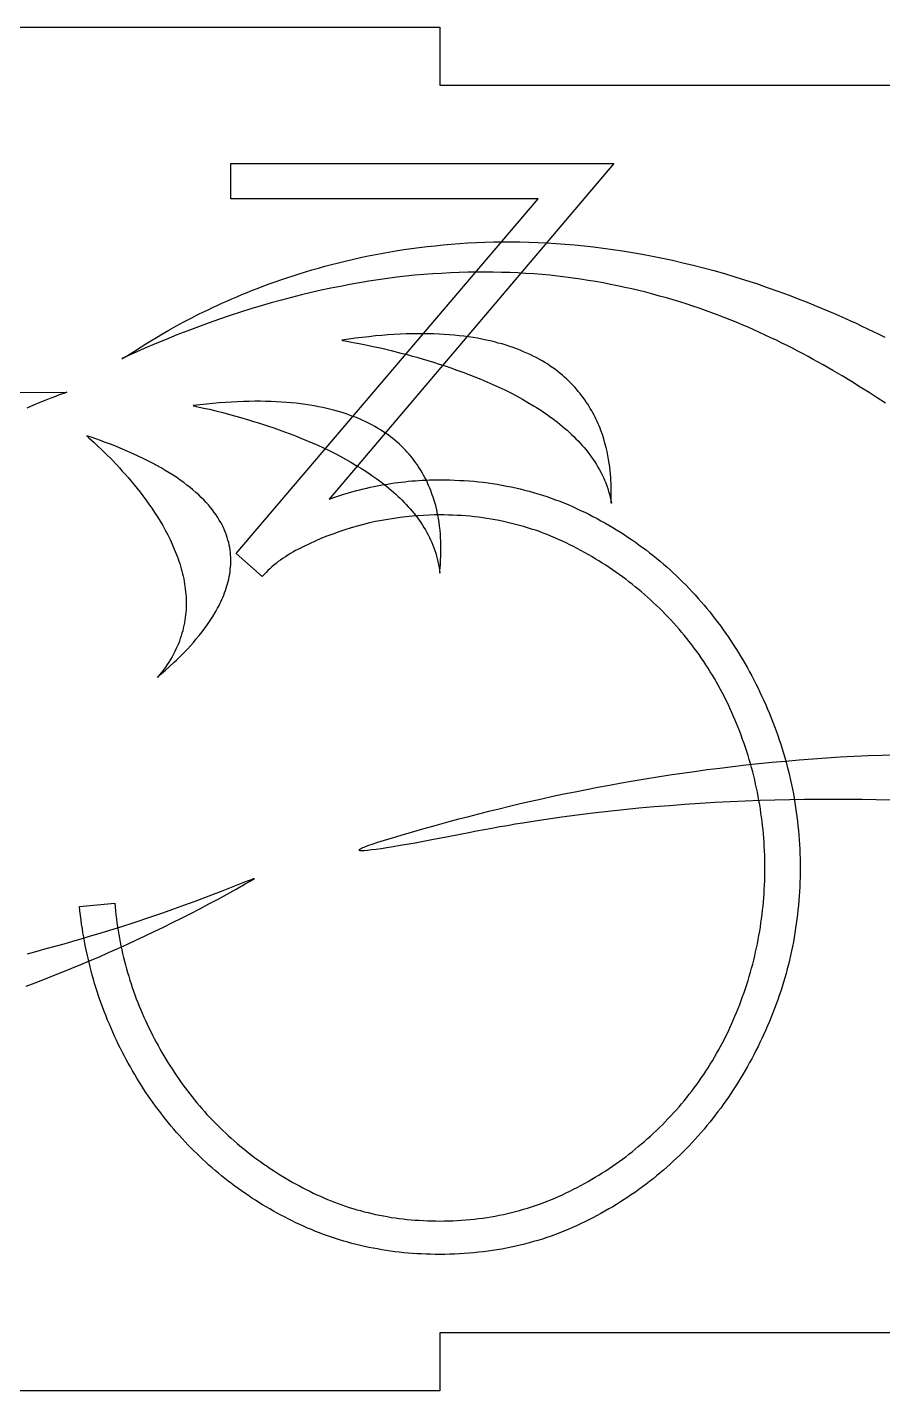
# Model space of a CAD drawing. Extents: x 3.2 to 84.5, y 37.4 to 61.3.
# Drawn here: x 40.37 to 47.26, y 50.27 to 61.27 of the extents above; entities that cross this region are included whole.
import ezdxf

# ---------------------------------------------------------------- set-up
doc = ezdxf.new("R2010")
doc.units = 0
doc.layers.add('IMPORT_-_LAMP', color=18, linetype='CONTINUOUS')

msp = doc.modelspace()

# ---------------------------------------------------------------- linework, layer by layer
at = {"layer": 'IMPORT_-_LAMP'}
for points in [[(23.443, 50.267), (23.443, 50.735), (3.192, 50.735), (3.193, 53.567), (3.193, 57.967), (3.193, 60.799), (23.443, 60.799), (23.442, 61.267), (43.692, 61.267), (43.692, 60.799), (63.942, 60.799), (63.942, 61.267), (84.192, 61.267), (84.192, 50.267), (63.942, 50.267), (63.942, 50.735), (43.692, 50.735), (43.692, 50.267)], [(45.095, 60.167), (42.8, 57.461), (42.855, 57.48), (42.91, 57.497), (42.965, 57.514), (42.993, 57.521), (43.02, 57.529), (43.048, 57.536), (43.076, 57.543), (43.103, 57.549), (43.131, 57.556), (43.159, 57.562), (43.187, 57.567), (43.215, 57.573), (43.243, 57.578), (43.27, 57.582), (43.298, 57.587), (43.326, 57.591), (43.354, 57.595), (43.382, 57.598), (43.41, 57.601), (43.438, 57.604), (43.467, 57.607), (43.495, 57.609), (43.523, 57.611), (43.551, 57.613), (43.579, 57.614), (43.608, 57.615), (43.636, 57.616), (43.664, 57.616), (43.692, 57.617), (43.732, 57.616), (43.772, 57.615), (43.811, 57.614), (43.85, 57.612), (43.889, 57.61), (43.928, 57.607), (43.966, 57.604), (44.005, 57.6), (44.043, 57.596), (44.081, 57.591), (44.118, 57.586), (44.156, 57.58), (44.193, 57.573), (44.23, 57.566), (44.267, 57.559), (44.304, 57.551), (44.34, 57.543), (44.376, 57.534), (44.412, 57.524), (44.448, 57.514), (44.484, 57.504), (44.519, 57.493), (44.554, 57.481), (44.589, 57.469), (44.624, 57.456), (44.659, 57.443), (44.693, 57.43), (44.727, 57.416), (44.761, 57.401), (44.795, 57.386), (44.828, 57.37), (44.862, 57.354), (44.895, 57.338), (44.927, 57.321), (44.96, 57.304), (44.992, 57.286), (45.024, 57.268), (45.056, 57.25), (45.087, 57.232), (45.118, 57.213), (45.149, 57.193), (45.179, 57.174), (45.209, 57.154), (45.239, 57.134), (45.269, 57.113), (45.298, 57.092), (45.327, 57.071), (45.356, 57.05), (45.384, 57.028), (45.412, 57.006), (45.44, 56.983), (45.468, 56.96), (45.495, 56.937), (45.522, 56.914), (45.549, 56.89), (45.575, 56.865), (45.601, 56.841), (45.627, 56.816), (45.652, 56.791), (45.678, 56.765), (45.702, 56.74), (45.727, 56.713), (45.751, 56.687), (45.776, 56.66), (45.799, 56.633), (45.823, 56.605), (45.846, 56.578), (45.869, 56.55), (45.891, 56.522), (45.913, 56.493), (45.935, 56.464), (45.957, 56.435), (45.978, 56.406), (45.999, 56.377), (46.019, 56.347), (46.04, 56.317), (46.059, 56.287), (46.079, 56.256), (46.098, 56.225), (46.117, 56.194), (46.136, 56.163), (46.154, 56.131), (46.172, 56.099), (46.19, 56.067), (46.208, 56.035), (46.225, 56.002), (46.241, 55.969), (46.258, 55.936), (46.274, 55.902), (46.29, 55.869), (46.305, 55.835), (46.32, 55.801), (46.335, 55.766), (46.35, 55.731), (46.364, 55.696), (46.378, 55.661), (46.391, 55.625), (46.404, 55.59), (46.417, 55.554), (46.429, 55.519), (46.441, 55.483), (46.452, 55.447), (46.463, 55.411), (46.474, 55.375), (46.484, 55.339), (46.494, 55.303), (46.503, 55.266), (46.512, 55.23), (46.52, 55.193), (46.528, 55.157), (46.535, 55.12), (46.543, 55.083), (46.549, 55.047), (46.555, 55.01), (46.561, 54.973), (46.567, 54.936), (46.571, 54.899), (46.576, 54.861), (46.58, 54.824), (46.584, 54.787), (46.587, 54.749), (46.59, 54.712), (46.592, 54.674), (46.594, 54.636), (46.595, 54.599), (46.597, 54.561), (46.597, 54.523), (46.597, 54.485), (46.597, 54.447), (46.597, 54.409), (46.595, 54.371), (46.594, 54.333), (46.592, 54.296), (46.59, 54.258), (46.587, 54.221), (46.584, 54.183), (46.58, 54.146), (46.576, 54.109), (46.571, 54.072), (46.567, 54.035), (46.561, 53.998), (46.555, 53.961), (46.549, 53.924), (46.543, 53.888), (46.535, 53.851), (46.528, 53.815), (46.52, 53.779), (46.512, 53.742), (46.503, 53.706), (46.494, 53.67), (46.484, 53.634), (46.474, 53.599), (46.463, 53.563), (46.452, 53.527), (46.441, 53.492), (46.429, 53.456), (46.417, 53.421), (46.404, 53.386), (46.391, 53.351), (46.378, 53.316), (46.364, 53.281), (46.35, 53.246), (46.335, 53.212), (46.32, 53.178), (46.305, 53.144), (46.29, 53.11), (46.274, 53.077), (46.258, 53.044), (46.241, 53.011), (46.225, 52.978), (46.208, 52.946), (46.19, 52.914), (46.172, 52.882), (46.154, 52.85), (46.136, 52.819), (46.117, 52.788), (46.098, 52.757), (46.079, 52.726), (46.059, 52.696), (46.04, 52.666), (46.019, 52.636), (45.999, 52.606), (45.978, 52.577), (45.957, 52.548), (45.935, 52.519), (45.913, 52.49), (45.891, 52.462), (45.869, 52.434), (45.846, 52.406), (45.823, 52.378), (45.799, 52.351), (45.776, 52.324), (45.751, 52.297), (45.727, 52.27), (45.702, 52.244), (45.678, 52.218), (45.652, 52.193), (45.627, 52.168), (45.601, 52.143), (45.575, 52.118), (45.549, 52.094), (45.522, 52.07), (45.495, 52.047), (45.468, 52.024), (45.44, 52.001), (45.412, 51.978), (45.384, 51.956), (45.356, 51.934), (45.327, 51.913), (45.298, 51.891), (45.269, 51.87), (45.239, 51.85), (45.209, 51.83), (45.179, 51.81), (45.149, 51.79), (45.118, 51.771), (45.087, 51.752), (45.056, 51.734), (45.024, 51.715), (44.992, 51.698), (44.96, 51.68), (44.927, 51.663), (44.895, 51.646), (44.862, 51.629), (44.828, 51.613), (44.795, 51.598), (44.761, 51.583), (44.727, 51.568), (44.693, 51.554), (44.659, 51.54), (44.624, 51.527), (44.589, 51.515), (44.554, 51.503), (44.519, 51.491), (44.484, 51.48), (44.448, 51.47), (44.412, 51.46), (44.376, 51.45), (44.34, 51.441), (44.304, 51.433), (44.267, 51.425), (44.23, 51.417), (44.193, 51.41), (44.156, 51.404), (44.118, 51.398), (44.081, 51.393), (44.043, 51.388), (44.005, 51.384), (43.966, 51.38), (43.928, 51.376), (43.889, 51.374), (43.85, 51.371), (43.811, 51.37), (43.772, 51.368), (43.732, 51.367), (43.692, 51.367), (43.655, 51.367), (43.618, 51.368), (43.582, 51.369), (43.545, 51.371), (43.509, 51.373), (43.472, 51.375), (43.436, 51.378), (43.401, 51.381), (43.365, 51.385), (43.329, 51.389), (43.294, 51.394), (43.259, 51.399), (43.224, 51.405), (43.189, 51.411), (43.155, 51.417), (43.12, 51.424), (43.086, 51.431), (43.052, 51.439), (43.018, 51.447), (42.984, 51.456), (42.951, 51.465), (42.918, 51.474), (42.884, 51.484), (42.851, 51.495), (42.819, 51.506), (42.786, 51.517), (42.754, 51.529), (42.721, 51.541), (42.689, 51.553), (42.657, 51.567), (42.626, 51.58), (42.594, 51.594), (42.563, 51.608), (42.532, 51.623), (42.501, 51.638), (42.47, 51.653), (42.44, 51.669), (42.41, 51.684), (42.38, 51.701), (42.35, 51.717), (42.321, 51.734), (42.292, 51.751), (42.263, 51.768), (42.234, 51.786), (42.205, 51.804), (42.177, 51.822), (42.149, 51.841), (42.121, 51.86), (42.094, 51.879), (42.066, 51.898), (42.039, 51.918), (42.012, 51.938), (41.986, 51.959), (41.959, 51.979), (41.933, 52), (41.907, 52.022), (41.882, 52.043), (41.856, 52.065), (41.831, 52.088), (41.806, 52.11), (41.781, 52.133), (41.757, 52.156), (41.733, 52.18), (41.709, 52.203), (41.685, 52.227), (41.661, 52.252), (41.638, 52.276), (41.615, 52.301), (41.592, 52.326), (41.57, 52.351), (41.548, 52.377), (41.526, 52.403), (41.505, 52.429), (41.483, 52.455), (41.462, 52.481), (41.442, 52.508), (41.421, 52.535), (41.401, 52.562), (41.381, 52.59), (41.361, 52.618), (41.342, 52.646), (41.323, 52.674), (41.304, 52.703), (41.286, 52.731), (41.267, 52.76), (41.249, 52.79), (41.232, 52.819), (41.214, 52.849), (41.197, 52.879), (41.18, 52.909), (41.164, 52.94), (41.147, 52.971), (41.131, 53.002), (41.116, 53.033), (41.1, 53.064), (41.085, 53.096), (41.07, 53.128), (41.056, 53.16), (41.041, 53.192), (41.028, 53.224), (41.014, 53.257), (41.001, 53.289), (40.988, 53.322), (40.976, 53.355), (40.964, 53.387), (40.952, 53.42), (40.941, 53.453), (40.93, 53.487), (40.92, 53.52), (40.909, 53.553), (40.9, 53.587), (40.89, 53.62), (40.881, 53.654), (40.872, 53.688), (40.864, 53.722), (40.856, 53.756), (40.848, 53.79), (40.841, 53.824), (40.834, 53.859), (40.827, 53.893), (40.821, 53.928), (40.815, 53.962), (40.81, 53.997), (40.804, 54.032), (40.8, 54.067), (40.795, 54.102), (40.791, 54.138), (40.787, 54.173), (41.071, 54.201), (41.074, 54.17), (41.077, 54.138), (41.08, 54.106), (41.084, 54.074), (41.088, 54.043), (41.093, 54.012), (41.098, 53.98), (41.103, 53.949), (41.109, 53.918), (41.115, 53.887), (41.121, 53.856), (41.128, 53.825), (41.135, 53.794), (41.142, 53.763), (41.15, 53.732), (41.158, 53.702), (41.166, 53.671), (41.175, 53.641), (41.184, 53.611), (41.193, 53.58), (41.203, 53.55), (41.213, 53.52), (41.223, 53.49), (41.234, 53.46), (41.245, 53.43), (41.257, 53.4), (41.269, 53.371), (41.281, 53.341), (41.293, 53.312), (41.306, 53.282), (41.319, 53.253), (41.333, 53.224), (41.347, 53.194), (41.361, 53.166), (41.375, 53.137), (41.39, 53.109), (41.405, 53.08), (41.42, 53.052), (41.435, 53.025), (41.451, 52.997), (41.467, 52.97), (41.483, 52.943), (41.499, 52.916), (41.516, 52.89), (41.533, 52.864), (41.55, 52.837), (41.567, 52.812), (41.585, 52.786), (41.602, 52.761), (41.62, 52.736), (41.639, 52.711), (41.657, 52.686), (41.676, 52.662), (41.695, 52.638), (41.715, 52.614), (41.734, 52.59), (41.754, 52.566), (41.774, 52.543), (41.794, 52.52), (41.815, 52.497), (41.836, 52.475), (41.857, 52.453), (41.878, 52.431), (41.9, 52.409), (41.922, 52.387), (41.944, 52.366), (41.966, 52.345), (41.988, 52.324), (42.011, 52.304), (42.034, 52.283), (42.057, 52.263), (42.08, 52.244), (42.104, 52.224), (42.127, 52.205), (42.151, 52.186), (42.175, 52.167), (42.199, 52.149), (42.224, 52.131), (42.249, 52.113), (42.274, 52.095), (42.299, 52.078), (42.324, 52.061), (42.35, 52.044), (42.375, 52.027), (42.401, 52.011), (42.427, 51.995), (42.454, 51.979), (42.48, 51.964), (42.507, 51.948), (42.534, 51.933), (42.561, 51.919), (42.589, 51.904), (42.616, 51.89), (42.644, 51.876), (42.672, 51.862), (42.7, 51.849), (42.729, 51.836), (42.757, 51.823), (42.786, 51.811), (42.815, 51.799), (42.844, 51.788), (42.874, 51.777), (42.903, 51.766), (42.933, 51.756), (42.962, 51.746), (42.992, 51.737), (43.022, 51.728), (43.053, 51.72), (43.083, 51.711), (43.114, 51.704), (43.144, 51.696), (43.175, 51.69), (43.206, 51.683), (43.238, 51.677), (43.269, 51.672), (43.301, 51.666), (43.332, 51.662), (43.364, 51.657), (43.396, 51.653), (43.429, 51.65), (43.461, 51.647), (43.493, 51.644), (43.526, 51.642), (43.559, 51.64), (43.592, 51.638), (43.625, 51.637), (43.659, 51.637), (43.692, 51.636), (43.728, 51.637), (43.763, 51.637), (43.798, 51.639), (43.833, 51.64), (43.867, 51.642), (43.902, 51.645), (43.936, 51.648), (43.971, 51.652), (44.005, 51.656), (44.038, 51.66), (44.072, 51.665), (44.106, 51.67), (44.139, 51.676), (44.172, 51.683), (44.205, 51.689), (44.238, 51.697), (44.271, 51.704), (44.303, 51.713), (44.336, 51.721), (44.368, 51.731), (44.4, 51.74), (44.432, 51.75), (44.463, 51.761), (44.495, 51.772), (44.526, 51.784), (44.557, 51.796), (44.588, 51.808), (44.619, 51.821), (44.65, 51.834), (44.681, 51.848), (44.711, 51.863), (44.741, 51.877), (44.771, 51.893), (44.801, 51.908), (44.83, 51.924), (44.86, 51.94), (44.889, 51.956), (44.917, 51.973), (44.946, 51.99), (44.974, 52.007), (45.002, 52.025), (45.03, 52.042), (45.057, 52.061), (45.084, 52.079), (45.111, 52.098), (45.138, 52.117), (45.165, 52.136), (45.191, 52.155), (45.217, 52.175), (45.243, 52.195), (45.268, 52.216), (45.293, 52.237), (45.319, 52.258), (45.343, 52.279), (45.368, 52.301), (45.392, 52.322), (45.416, 52.345), (45.44, 52.367), (45.463, 52.39), (45.487, 52.413), (45.51, 52.436), (45.532, 52.46), (45.555, 52.484), (45.577, 52.508), (45.599, 52.532), (45.621, 52.557), (45.642, 52.582), (45.663, 52.607), (45.684, 52.633), (45.704, 52.659), (45.724, 52.685), (45.744, 52.711), (45.764, 52.737), (45.783, 52.764), (45.801, 52.791), (45.82, 52.818), (45.838, 52.846), (45.856, 52.873), (45.873, 52.901), (45.891, 52.93), (45.908, 52.958), (45.924, 52.987), (45.94, 53.016), (45.956, 53.045), (45.972, 53.074), (45.987, 53.104), (46.002, 53.134), (46.017, 53.164), (46.031, 53.195), (46.045, 53.225), (46.059, 53.256), (46.072, 53.288), (46.085, 53.319), (46.098, 53.351), (46.111, 53.383), (46.123, 53.415), (46.134, 53.447), (46.146, 53.48), (46.157, 53.512), (46.168, 53.545), (46.178, 53.577), (46.188, 53.61), (46.197, 53.643), (46.206, 53.676), (46.215, 53.709), (46.224, 53.742), (46.232, 53.775), (46.239, 53.808), (46.247, 53.841), (46.253, 53.874), (46.26, 53.908), (46.266, 53.941), (46.272, 53.974), (46.277, 54.008), (46.282, 54.042), (46.287, 54.075), (46.291, 54.109), (46.295, 54.143), (46.299, 54.177), (46.302, 54.211), (46.305, 54.245), (46.307, 54.279), (46.309, 54.313), (46.311, 54.347), (46.312, 54.381), (46.313, 54.416), (46.314, 54.45), (46.314, 54.485), (46.314, 54.519), (46.313, 54.554), (46.312, 54.588), (46.311, 54.622), (46.309, 54.657), (46.307, 54.691), (46.305, 54.725), (46.302, 54.759), (46.299, 54.793), (46.295, 54.827), (46.291, 54.861), (46.287, 54.894), (46.282, 54.928), (46.277, 54.962), (46.272, 54.995), (46.266, 55.029), (46.26, 55.062), (46.253, 55.095), (46.247, 55.129), (46.239, 55.162), (46.232, 55.195), (46.224, 55.228), (46.215, 55.261), (46.206, 55.294), (46.197, 55.327), (46.188, 55.359), (46.178, 55.392), (46.168, 55.425), (46.157, 55.457), (46.146, 55.49), (46.134, 55.522), (46.123, 55.555), (46.111, 55.587), (46.098, 55.619), (46.085, 55.651), (46.072, 55.682), (46.059, 55.713), (46.045, 55.744), (46.031, 55.775), (46.017, 55.805), (46.002, 55.836), (45.987, 55.865), (45.972, 55.895), (45.956, 55.925), (45.94, 55.954), (45.924, 55.983), (45.908, 56.012), (45.891, 56.04), (45.873, 56.068), (45.856, 56.096), (45.838, 56.124), (45.82, 56.151), (45.801, 56.179), (45.783, 56.206), (45.764, 56.232), (45.744, 56.259), (45.724, 56.285), (45.704, 56.311), (45.684, 56.337), (45.663, 56.362), (45.642, 56.387), (45.621, 56.412), (45.599, 56.437), (45.577, 56.462), (45.555, 56.486), (45.532, 56.51), (45.51, 56.533), (45.487, 56.557), (45.463, 56.58), (45.44, 56.603), (45.416, 56.625), (45.392, 56.647), (45.368, 56.669), (45.343, 56.691), (45.319, 56.712), (45.293, 56.733), (45.268, 56.754), (45.243, 56.774), (45.217, 56.794), (45.191, 56.814), (45.165, 56.834), (45.138, 56.853), (45.111, 56.872), (45.084, 56.891), (45.057, 56.909), (45.03, 56.927), (45.002, 56.945), (44.974, 56.962), (44.946, 56.98), (44.917, 56.997), (44.889, 57.013), (44.86, 57.03), (44.83, 57.046), (44.801, 57.061), (44.771, 57.077), (44.741, 57.092), (44.711, 57.107), (44.681, 57.121), (44.65, 57.135), (44.619, 57.149), (44.588, 57.162), (44.557, 57.174), (44.526, 57.186), (44.495, 57.198), (44.463, 57.209), (44.432, 57.219), (44.4, 57.229), (44.368, 57.239), (44.336, 57.248), (44.303, 57.257), (44.271, 57.265), (44.238, 57.273), (44.205, 57.28), (44.172, 57.287), (44.139, 57.293), (44.106, 57.299), (44.072, 57.305), (44.038, 57.31), (44.005, 57.314), (43.971, 57.318), (43.936, 57.322), (43.902, 57.325), (43.867, 57.327), (43.833, 57.329), (43.798, 57.331), (43.763, 57.332), (43.728, 57.333), (43.692, 57.333), (43.649, 57.333), (43.606, 57.331), (43.561, 57.329), (43.515, 57.326), (43.469, 57.322), (43.421, 57.317), (43.373, 57.311), (43.324, 57.305), (43.274, 57.297), (43.225, 57.288), (43.175, 57.279), (43.126, 57.268), (43.076, 57.255), (43.026, 57.242), (42.977, 57.228), (42.927, 57.213), (42.878, 57.196), (42.829, 57.179), (42.781, 57.161), (42.734, 57.142), (42.688, 57.122), (42.642, 57.101), (42.596, 57.079), (42.552, 57.057), (42.53, 57.045), (42.508, 57.033), (42.488, 57.021), (42.467, 57.008), (42.447, 56.996), (42.428, 56.983), (42.409, 56.969), (42.39, 56.956), (42.373, 56.942), (42.355, 56.928), (42.338, 56.913), (42.322, 56.899), (42.306, 56.884), (42.291, 56.868), (42.276, 56.853), (42.261, 56.837), (42.049, 57.021), (44.486, 59.884), (42.006, 59.884), (42.006, 60.167)], [(42.902, 58.743), (42.905, 58.742), (42.91, 58.741), (42.928, 58.738), (42.994, 58.725), (43.041, 58.716), (43.095, 58.705), (43.156, 58.692), (43.225, 58.677), (43.299, 58.659), (43.378, 58.639), (43.42, 58.629), (43.462, 58.617), (43.506, 58.605), (43.55, 58.592), (43.595, 58.579), (43.641, 58.565), (43.688, 58.55), (43.735, 58.535), (43.782, 58.519), (43.83, 58.502), (43.878, 58.485), (43.927, 58.466), (43.975, 58.447), (44.024, 58.428), (44.072, 58.407), (44.121, 58.386), (44.169, 58.364), (44.217, 58.341), (44.264, 58.317), (44.311, 58.293), (44.358, 58.267), (44.403, 58.241), (44.448, 58.214), (44.471, 58.2), (44.493, 58.186), (44.514, 58.172), (44.536, 58.157), (44.557, 58.143), (44.578, 58.128), (44.599, 58.113), (44.62, 58.097), (44.64, 58.081), (44.66, 58.066), (44.679, 58.05), (44.699, 58.033), (44.718, 58.017), (44.736, 58), (44.755, 57.983), (44.773, 57.966), (44.79, 57.948), (44.807, 57.93), (44.824, 57.912), (44.84, 57.894), (44.856, 57.876), (44.872, 57.857), (44.887, 57.838), (44.901, 57.819), (44.916, 57.799), (44.929, 57.78), (44.942, 57.76), (44.955, 57.739), (44.967, 57.719), (44.979, 57.698), (44.99, 57.677), (45.001, 57.656), (45.011, 57.634), (45.021, 57.613), (45.03, 57.591), (45.038, 57.568), (45.046, 57.546), (45.053, 57.523), (45.06, 57.5), (45.066, 57.476), (45.071, 57.453), (45.076, 57.429), (45.075, 57.429), (45.075, 57.431), (45.074, 57.435), (45.074, 57.45), (45.075, 57.473), (45.075, 57.504), (45.075, 57.542), (45.074, 57.563), (45.074, 57.586), (45.072, 57.61), (45.071, 57.636), (45.069, 57.663), (45.066, 57.691), (45.063, 57.72), (45.058, 57.75), (45.053, 57.781), (45.048, 57.812), (45.041, 57.845), (45.033, 57.878), (45.024, 57.912), (45.014, 57.946), (45.003, 57.981), (44.99, 58.015), (44.984, 58.033), (44.977, 58.051), (44.969, 58.068), (44.961, 58.086), (44.953, 58.104), (44.945, 58.121), (44.936, 58.139), (44.926, 58.157), (44.917, 58.174), (44.906, 58.192), (44.896, 58.209), (44.885, 58.227), (44.873, 58.244), (44.862, 58.262), (44.849, 58.279), (44.836, 58.296), (44.823, 58.313), (44.809, 58.33), (44.795, 58.347), (44.78, 58.363), (44.765, 58.38), (44.749, 58.396), (44.733, 58.412), (44.716, 58.428), (44.699, 58.444), (44.681, 58.46), (44.663, 58.475), (44.644, 58.49), (44.624, 58.505), (44.604, 58.52), (44.583, 58.534), (44.562, 58.548), (44.54, 58.562), (44.517, 58.575), (44.494, 58.589), (44.47, 58.602), (44.446, 58.614), (44.421, 58.627), (44.395, 58.638), (44.368, 58.65), (44.341, 58.661), (44.314, 58.672), (44.285, 58.683), (44.256, 58.693), (44.226, 58.702), (44.195, 58.712), (44.164, 58.72), (44.132, 58.729), (44.099, 58.737), (44.066, 58.744), (44.031, 58.751), (43.996, 58.758), (43.96, 58.764), (43.924, 58.769), (43.886, 58.774), (43.848, 58.779), (43.809, 58.783), (43.769, 58.786), (43.728, 58.789), (43.687, 58.791), (43.645, 58.793), (43.601, 58.794), (43.557, 58.795), (43.512, 58.795), (43.467, 58.794), (43.42, 58.793), (43.372, 58.791), (43.324, 58.788), (43.274, 58.785), (43.224, 58.781), (43.173, 58.777), (43.121, 58.771), (43.067, 58.765), (43.013, 58.759), (42.958, 58.751)], [(42.902, 58.743), (42.905, 58.742), (42.91, 58.741), (42.928, 58.738), (42.994, 58.725), (43.041, 58.716), (43.095, 58.705), (43.156, 58.692), (43.225, 58.677), (43.299, 58.659), (43.378, 58.639), (43.42, 58.629), (43.462, 58.617), (43.506, 58.605), (43.55, 58.592), (43.595, 58.579), (43.641, 58.565), (43.688, 58.55), (43.735, 58.535), (43.782, 58.519), (43.83, 58.502), (43.878, 58.485), (43.927, 58.466), (43.975, 58.447), (44.024, 58.428), (44.072, 58.407), (44.121, 58.386), (44.169, 58.364), (44.217, 58.341), (44.264, 58.317), (44.311, 58.293), (44.358, 58.267), (44.403, 58.241), (44.448, 58.214), (44.471, 58.2), (44.493, 58.186), (44.514, 58.172), (44.536, 58.157), (44.557, 58.143), (44.578, 58.128), (44.599, 58.113), (44.62, 58.097), (44.64, 58.081), (44.66, 58.066), (44.679, 58.05), (44.699, 58.033), (44.718, 58.017), (44.736, 58), (44.755, 57.983), (44.773, 57.966), (44.79, 57.948), (44.807, 57.93), (44.824, 57.912), (44.84, 57.894), (44.856, 57.876), (44.872, 57.857), (44.887, 57.838), (44.901, 57.819), (44.916, 57.799), (44.929, 57.78), (44.942, 57.76), (44.955, 57.739), (44.967, 57.719), (44.979, 57.698), (44.99, 57.677), (45.001, 57.656), (45.011, 57.634), (45.021, 57.613), (45.03, 57.591), (45.038, 57.568), (45.046, 57.546), (45.053, 57.523), (45.06, 57.5), (45.066, 57.476), (45.071, 57.453), (45.076, 57.429), (45.075, 57.429), (45.075, 57.431), (45.074, 57.435), (45.074, 57.45), (45.075, 57.473), (45.075, 57.504), (45.075, 57.542), (45.074, 57.563), (45.074, 57.586), (45.072, 57.61), (45.071, 57.636), (45.069, 57.663), (45.066, 57.691), (45.063, 57.72), (45.058, 57.75), (45.053, 57.781), (45.048, 57.812), (45.041, 57.845), (45.033, 57.878), (45.024, 57.912), (45.014, 57.946), (45.003, 57.981), (44.99, 58.015), (44.984, 58.033), (44.977, 58.051), (44.969, 58.068), (44.961, 58.086), (44.953, 58.104), (44.945, 58.121), (44.936, 58.139), (44.926, 58.157), (44.917, 58.174), (44.906, 58.192), (44.896, 58.209), (44.885, 58.227), (44.873, 58.244), (44.862, 58.262), (44.849, 58.279), (44.836, 58.296), (44.823, 58.313), (44.809, 58.33), (44.795, 58.347), (44.78, 58.363), (44.765, 58.38), (44.749, 58.396), (44.733, 58.412), (44.716, 58.428), (44.699, 58.444), (44.681, 58.46), (44.663, 58.475), (44.644, 58.49), (44.624, 58.505), (44.604, 58.52), (44.583, 58.534), (44.562, 58.548), (44.54, 58.562), (44.517, 58.575), (44.494, 58.589), (44.47, 58.602), (44.446, 58.614), (44.421, 58.627), (44.395, 58.638), (44.368, 58.65), (44.341, 58.661), (44.314, 58.672), (44.285, 58.683), (44.256, 58.693), (44.226, 58.702), (44.195, 58.712), (44.164, 58.72), (44.132, 58.729), (44.099, 58.737), (44.066, 58.744), (44.031, 58.751), (43.996, 58.758), (43.96, 58.764), (43.924, 58.769), (43.886, 58.774), (43.848, 58.779), (43.809, 58.783), (43.769, 58.786), (43.728, 58.789), (43.687, 58.791), (43.645, 58.793), (43.601, 58.794), (43.557, 58.795), (43.512, 58.795), (43.467, 58.794), (43.42, 58.793), (43.372, 58.791), (43.324, 58.788), (43.274, 58.785), (43.224, 58.781), (43.173, 58.777), (43.121, 58.771), (43.067, 58.765), (43.013, 58.759), (42.958, 58.751)], [(41.704, 58.215), (41.706, 58.214), (41.711, 58.213), (41.728, 58.209), (41.79, 58.195), (41.834, 58.185), (41.885, 58.172), (41.943, 58.158), (42.007, 58.141), (42.077, 58.122), (42.151, 58.1), (42.19, 58.088), (42.23, 58.076), (42.271, 58.063), (42.312, 58.049), (42.354, 58.035), (42.397, 58.02), (42.441, 58.004), (42.485, 57.988), (42.529, 57.97), (42.573, 57.953), (42.618, 57.934), (42.663, 57.915), (42.708, 57.895), (42.754, 57.874), (42.799, 57.853), (42.843, 57.83), (42.888, 57.807), (42.932, 57.783), (42.976, 57.759), (43.019, 57.733), (43.062, 57.707), (43.104, 57.68), (43.145, 57.652), (43.185, 57.624), (43.205, 57.609), (43.225, 57.594), (43.244, 57.579), (43.263, 57.564), (43.282, 57.549), (43.301, 57.533), (43.319, 57.517), (43.337, 57.501), (43.355, 57.484), (43.372, 57.468), (43.389, 57.451), (43.406, 57.434), (43.422, 57.417), (43.438, 57.399), (43.454, 57.382), (43.469, 57.364), (43.484, 57.346), (43.498, 57.327), (43.512, 57.309), (43.526, 57.29), (43.539, 57.271), (43.552, 57.251), (43.564, 57.232), (43.576, 57.212), (43.587, 57.192), (43.598, 57.172), (43.608, 57.151), (43.618, 57.131), (43.627, 57.11), (43.636, 57.089), (43.644, 57.067), (43.652, 57.045), (43.659, 57.024), (43.666, 57.001), (43.672, 56.979), (43.677, 56.956), (43.682, 56.933), (43.686, 56.91), (43.69, 56.887), (43.692, 56.863), (43.692, 56.864), (43.692, 56.865), (43.692, 56.869), (43.692, 56.884), (43.694, 56.907), (43.697, 56.937), (43.699, 56.974), (43.7, 56.995), (43.701, 57.018), (43.701, 57.042), (43.701, 57.067), (43.701, 57.093), (43.7, 57.121), (43.699, 57.15), (43.697, 57.179), (43.694, 57.21), (43.691, 57.241), (43.686, 57.273), (43.681, 57.306), (43.675, 57.34), (43.667, 57.373), (43.659, 57.408), (43.649, 57.442), (43.638, 57.477), (43.632, 57.495), (43.626, 57.512), (43.62, 57.53), (43.613, 57.548), (43.605, 57.565), (43.597, 57.583), (43.589, 57.601), (43.581, 57.618), (43.572, 57.636), (43.562, 57.653), (43.553, 57.671), (43.542, 57.688), (43.532, 57.705), (43.521, 57.722), (43.509, 57.74), (43.497, 57.757), (43.485, 57.773), (43.472, 57.79), (43.458, 57.807), (43.444, 57.823), (43.43, 57.84), (43.415, 57.856), (43.399, 57.872), (43.383, 57.888), (43.366, 57.903), (43.349, 57.919), (43.332, 57.934), (43.313, 57.949), (43.294, 57.963), (43.275, 57.978), (43.255, 57.992), (43.234, 58.006), (43.213, 58.02), (43.191, 58.033), (43.169, 58.046), (43.145, 58.059), (43.122, 58.071), (43.097, 58.083), (43.072, 58.095), (43.046, 58.107), (43.02, 58.118), (42.992, 58.128), (42.964, 58.139), (42.936, 58.149), (42.906, 58.158), (42.876, 58.167), (42.846, 58.176), (42.814, 58.184), (42.782, 58.192), (42.749, 58.199), (42.715, 58.206), (42.68, 58.213), (42.645, 58.219), (42.609, 58.224), (42.572, 58.229), (42.534, 58.234), (42.495, 58.238), (42.456, 58.241), (42.415, 58.244), (42.374, 58.246), (42.332, 58.248), (42.289, 58.249), (42.246, 58.25), (42.201, 58.25), (42.155, 58.249), (42.109, 58.248), (42.061, 58.246), (42.013, 58.244), (41.964, 58.241), (41.914, 58.237), (41.863, 58.232), (41.811, 58.227), (41.758, 58.222)], [(41.704, 58.215), (41.706, 58.214), (41.711, 58.213), (41.728, 58.209), (41.79, 58.195), (41.834, 58.185), (41.885, 58.172), (41.943, 58.158), (42.007, 58.141), (42.077, 58.122), (42.151, 58.1), (42.19, 58.088), (42.23, 58.076), (42.271, 58.063), (42.312, 58.049), (42.354, 58.035), (42.397, 58.02), (42.441, 58.004), (42.485, 57.988), (42.529, 57.97), (42.573, 57.953), (42.618, 57.934), (42.663, 57.915), (42.708, 57.895), (42.754, 57.874), (42.799, 57.853), (42.843, 57.83), (42.888, 57.807), (42.932, 57.783), (42.976, 57.759), (43.019, 57.733), (43.062, 57.707), (43.104, 57.68), (43.145, 57.652), (43.185, 57.624), (43.205, 57.609), (43.225, 57.594), (43.244, 57.579), (43.263, 57.564), (43.282, 57.549), (43.301, 57.533), (43.319, 57.517), (43.337, 57.501), (43.355, 57.484), (43.372, 57.468), (43.389, 57.451), (43.406, 57.434), (43.422, 57.417), (43.438, 57.399), (43.454, 57.382), (43.469, 57.364), (43.484, 57.346), (43.498, 57.327), (43.512, 57.309), (43.526, 57.29), (43.539, 57.271), (43.552, 57.251), (43.564, 57.232), (43.576, 57.212), (43.587, 57.192), (43.598, 57.172), (43.608, 57.151), (43.618, 57.131), (43.627, 57.11), (43.636, 57.089), (43.644, 57.067), (43.652, 57.045), (43.659, 57.024), (43.666, 57.001), (43.672, 56.979), (43.677, 56.956), (43.682, 56.933), (43.686, 56.91), (43.69, 56.887), (43.692, 56.863), (43.692, 56.864), (43.692, 56.865), (43.692, 56.869), (43.692, 56.884), (43.694, 56.907), (43.697, 56.937), (43.699, 56.974), (43.7, 56.995), (43.701, 57.018), (43.701, 57.042), (43.701, 57.067), (43.701, 57.093), (43.7, 57.121), (43.699, 57.15), (43.697, 57.179), (43.694, 57.21), (43.691, 57.241), (43.686, 57.273), (43.681, 57.306), (43.675, 57.34), (43.667, 57.373), (43.659, 57.408), (43.649, 57.442), (43.638, 57.477), (43.632, 57.495), (43.626, 57.512), (43.62, 57.53), (43.613, 57.548), (43.605, 57.565), (43.597, 57.583), (43.589, 57.601), (43.581, 57.618), (43.572, 57.636), (43.562, 57.653), (43.553, 57.671), (43.542, 57.688), (43.532, 57.705), (43.521, 57.722), (43.509, 57.74), (43.497, 57.757), (43.485, 57.773), (43.472, 57.79), (43.458, 57.807), (43.444, 57.823), (43.43, 57.84), (43.415, 57.856), (43.399, 57.872), (43.383, 57.888), (43.366, 57.903), (43.349, 57.919), (43.332, 57.934), (43.313, 57.949), (43.294, 57.963), (43.275, 57.978), (43.255, 57.992), (43.234, 58.006), (43.213, 58.02), (43.191, 58.033), (43.169, 58.046), (43.145, 58.059), (43.122, 58.071), (43.097, 58.083), (43.072, 58.095), (43.046, 58.107), (43.02, 58.118), (42.992, 58.128), (42.964, 58.139), (42.936, 58.149), (42.906, 58.158), (42.876, 58.167), (42.846, 58.176), (42.814, 58.184), (42.782, 58.192), (42.749, 58.199), (42.715, 58.206), (42.68, 58.213), (42.645, 58.219), (42.609, 58.224), (42.572, 58.229), (42.534, 58.234), (42.495, 58.238), (42.456, 58.241), (42.415, 58.244), (42.374, 58.246), (42.332, 58.248), (42.289, 58.249), (42.246, 58.25), (42.201, 58.25), (42.155, 58.249), (42.109, 58.248), (42.061, 58.246), (42.013, 58.244), (41.964, 58.241), (41.914, 58.237), (41.863, 58.232), (41.811, 58.227), (41.758, 58.222)], [(40.847, 57.971), (40.848, 57.97), (40.851, 57.966), (40.862, 57.956), (40.904, 57.918), (40.932, 57.891), (40.966, 57.859), (41.003, 57.823), (41.044, 57.782), (41.087, 57.736), (41.109, 57.712), (41.132, 57.687), (41.156, 57.661), (41.179, 57.634), (41.203, 57.606), (41.227, 57.577), (41.251, 57.547), (41.275, 57.517), (41.299, 57.486), (41.323, 57.454), (41.347, 57.421), (41.37, 57.387), (41.393, 57.353), (41.415, 57.318), (41.437, 57.283), (41.458, 57.247), (41.478, 57.21), (41.498, 57.173), (41.517, 57.135), (41.535, 57.097), (41.551, 57.058), (41.559, 57.039), (41.567, 57.019), (41.575, 56.999), (41.582, 56.98), (41.589, 56.96), (41.595, 56.94), (41.601, 56.92), (41.607, 56.899), (41.613, 56.879), (41.618, 56.859), (41.622, 56.838), (41.627, 56.818), (41.631, 56.797), (41.634, 56.777), (41.637, 56.756), (41.64, 56.735), (41.642, 56.715), (41.644, 56.694), (41.646, 56.673), (41.647, 56.652), (41.647, 56.631), (41.647, 56.61), (41.647, 56.589), (41.646, 56.568), (41.644, 56.547), (41.642, 56.526), (41.64, 56.505), (41.637, 56.484), (41.633, 56.463), (41.629, 56.441), (41.624, 56.42), (41.619, 56.399), (41.613, 56.378), (41.607, 56.357), (41.6, 56.336), (41.592, 56.314), (41.584, 56.293), (41.575, 56.272), (41.565, 56.251), (41.555, 56.23), (41.544, 56.209), (41.533, 56.188), (41.521, 56.167), (41.508, 56.146), (41.494, 56.125), (41.48, 56.105), (41.465, 56.084), (41.449, 56.063), (41.432, 56.042), (41.415, 56.022), (41.415, 56.023), (41.416, 56.024), (41.419, 56.027), (41.432, 56.039), (41.48, 56.081), (41.514, 56.11), (41.551, 56.145), (41.572, 56.164), (41.593, 56.185), (41.615, 56.206), (41.637, 56.229), (41.66, 56.253), (41.683, 56.278), (41.706, 56.304), (41.729, 56.332), (41.752, 56.36), (41.775, 56.389), (41.798, 56.419), (41.82, 56.45), (41.841, 56.481), (41.862, 56.514), (41.882, 56.547), (41.892, 56.564), (41.901, 56.581), (41.91, 56.598), (41.919, 56.615), (41.927, 56.633), (41.935, 56.65), (41.943, 56.668), (41.95, 56.686), (41.957, 56.704), (41.964, 56.723), (41.97, 56.741), (41.976, 56.76), (41.981, 56.778), (41.986, 56.797), (41.991, 56.816), (41.995, 56.835), (41.998, 56.854), (42.001, 56.873), (42.003, 56.893), (42.005, 56.912), (42.006, 56.931), (42.007, 56.951), (42.007, 56.971), (42.007, 56.99), (42.005, 57.01), (42.004, 57.03), (42.001, 57.05), (41.998, 57.07), (41.994, 57.09), (41.99, 57.11), (41.984, 57.13), (41.978, 57.15), (41.972, 57.171), (41.964, 57.191), (41.956, 57.211), (41.947, 57.231), (41.937, 57.252), (41.926, 57.272), (41.914, 57.292), (41.902, 57.312), (41.888, 57.333), (41.874, 57.353), (41.859, 57.373), (41.843, 57.394), (41.826, 57.414), (41.808, 57.434), (41.789, 57.454), (41.769, 57.474), (41.748, 57.494), (41.726, 57.515), (41.702, 57.535), (41.678, 57.555), (41.653, 57.574), (41.627, 57.594), (41.599, 57.614), (41.571, 57.634), (41.541, 57.653), (41.51, 57.673), (41.478, 57.692), (41.445, 57.712), (41.411, 57.731), (41.375, 57.75), (41.338, 57.769), (41.3, 57.788), (41.261, 57.807), (41.22, 57.826), (41.178, 57.845), (41.135, 57.863), (41.09, 57.881), (41.044, 57.9), (40.997, 57.918), (40.948, 57.936), (40.898, 57.954)], [(40.847, 57.971), (40.848, 57.97), (40.851, 57.966), (40.862, 57.956), (40.904, 57.918), (40.932, 57.891), (40.966, 57.859), (41.003, 57.823), (41.044, 57.782), (41.087, 57.736), (41.109, 57.712), (41.132, 57.687), (41.156, 57.661), (41.179, 57.634), (41.203, 57.606), (41.227, 57.577), (41.251, 57.547), (41.275, 57.517), (41.299, 57.486), (41.323, 57.454), (41.347, 57.421), (41.37, 57.387), (41.393, 57.353), (41.415, 57.318), (41.437, 57.283), (41.458, 57.247), (41.478, 57.21), (41.498, 57.173), (41.517, 57.135), (41.535, 57.097), (41.551, 57.058), (41.559, 57.039), (41.567, 57.019), (41.575, 56.999), (41.582, 56.98), (41.589, 56.96), (41.595, 56.94), (41.601, 56.92), (41.607, 56.899), (41.613, 56.879), (41.618, 56.859), (41.622, 56.838), (41.627, 56.818), (41.631, 56.797), (41.634, 56.777), (41.637, 56.756), (41.64, 56.735), (41.642, 56.715), (41.644, 56.694), (41.646, 56.673), (41.647, 56.652), (41.647, 56.631), (41.647, 56.61), (41.647, 56.589), (41.646, 56.568), (41.644, 56.547), (41.642, 56.526), (41.64, 56.505), (41.637, 56.484), (41.633, 56.463), (41.629, 56.441), (41.624, 56.42), (41.619, 56.399), (41.613, 56.378), (41.607, 56.357), (41.6, 56.336), (41.592, 56.314), (41.584, 56.293), (41.575, 56.272), (41.565, 56.251), (41.555, 56.23), (41.544, 56.209), (41.533, 56.188), (41.521, 56.167), (41.508, 56.146), (41.494, 56.125), (41.48, 56.105), (41.465, 56.084), (41.449, 56.063), (41.432, 56.042), (41.415, 56.022), (41.415, 56.023), (41.416, 56.024), (41.419, 56.027), (41.432, 56.039), (41.48, 56.081), (41.514, 56.11), (41.551, 56.145), (41.572, 56.164), (41.593, 56.185), (41.615, 56.206), (41.637, 56.229), (41.66, 56.253), (41.683, 56.278), (41.706, 56.304), (41.729, 56.332), (41.752, 56.36), (41.775, 56.389), (41.798, 56.419), (41.82, 56.45), (41.841, 56.481), (41.862, 56.514), (41.882, 56.547), (41.892, 56.564), (41.901, 56.581), (41.91, 56.598), (41.919, 56.615), (41.927, 56.633), (41.935, 56.65), (41.943, 56.668), (41.95, 56.686), (41.957, 56.704), (41.964, 56.723), (41.97, 56.741), (41.976, 56.76), (41.981, 56.778), (41.986, 56.797), (41.991, 56.816), (41.995, 56.835), (41.998, 56.854), (42.001, 56.873), (42.003, 56.893), (42.005, 56.912), (42.006, 56.931), (42.007, 56.951), (42.007, 56.971), (42.007, 56.99), (42.005, 57.01), (42.004, 57.03), (42.001, 57.05), (41.998, 57.07), (41.994, 57.09), (41.99, 57.11), (41.984, 57.13), (41.978, 57.15), (41.972, 57.171), (41.964, 57.191), (41.956, 57.211), (41.947, 57.231), (41.937, 57.252), (41.926, 57.272), (41.914, 57.292), (41.902, 57.312), (41.888, 57.333), (41.874, 57.353), (41.859, 57.373), (41.843, 57.394), (41.826, 57.414), (41.808, 57.434), (41.789, 57.454), (41.769, 57.474), (41.748, 57.494), (41.726, 57.515), (41.702, 57.535), (41.678, 57.555), (41.653, 57.574), (41.627, 57.594), (41.599, 57.614), (41.571, 57.634), (41.541, 57.653), (41.51, 57.673), (41.478, 57.692), (41.445, 57.712), (41.411, 57.731), (41.375, 57.75), (41.338, 57.769), (41.3, 57.788), (41.261, 57.807), (41.22, 57.826), (41.178, 57.845), (41.135, 57.863), (41.09, 57.881), (41.044, 57.9), (40.997, 57.918), (40.948, 57.936), (40.898, 57.954)]]:
    msp.add_lwpolyline(points, close=True, dxfattribs=at)
for points in [[(47.286, 58.234), (47.22, 58.277), (47.153, 58.321), (47.083, 58.365), (47.011, 58.409), (46.937, 58.454), (46.862, 58.499), (46.784, 58.544), (46.744, 58.566), (46.703, 58.588), (46.663, 58.611), (46.621, 58.633), (46.579, 58.655), (46.537, 58.677), (46.494, 58.699), (46.45, 58.72), (46.406, 58.742), (46.362, 58.763), (46.316, 58.784), (46.271, 58.805), (46.224, 58.826), (46.178, 58.847), (46.13, 58.867), (46.083, 58.887), (46.034, 58.906), (45.985, 58.926), (45.936, 58.945), (45.886, 58.963), (45.835, 58.982), (45.784, 59), (45.732, 59.017), (45.68, 59.035), (45.627, 59.051), (45.573, 59.068), (45.52, 59.084), (45.465, 59.099), (45.41, 59.114), (45.354, 59.129), (45.298, 59.143), (45.241, 59.156), (45.184, 59.169), (45.126, 59.182), (45.068, 59.193), (45.009, 59.205), (44.949, 59.215), (44.889, 59.225), (44.828, 59.235), (44.767, 59.243), (44.705, 59.251), (44.642, 59.259), (44.579, 59.266), (44.516, 59.272), (44.452, 59.277), (44.387, 59.281), (44.321, 59.285), (44.256, 59.288), (44.189, 59.29), (44.122, 59.292), (44.054, 59.292), (43.986, 59.292), (43.917, 59.291), (43.848, 59.289), (43.778, 59.286), (43.707, 59.282), (43.636, 59.278), (43.564, 59.272), (43.492, 59.266), (43.419, 59.258), (43.345, 59.25), (43.271, 59.24), (43.196, 59.23), (43.121, 59.218), (43.045, 59.206), (42.968, 59.192), (42.891, 59.177), (42.813, 59.162), (42.735, 59.145), (42.656, 59.127), (42.576, 59.108), (42.496, 59.088), (42.415, 59.066), (42.333, 59.044), (42.251, 59.02), (42.169, 58.995), (42.085, 58.969), (42.002, 58.941), (41.917, 58.912), (41.832, 58.882), (41.746, 58.851), (41.66, 58.818), (41.573, 58.785), (41.485, 58.749), (41.397, 58.713), (41.308, 58.675), (41.219, 58.635), (41.129, 58.595), (41.131, 58.595), (41.134, 58.596), (41.143, 58.601), (41.157, 58.609), (41.175, 58.62), (41.222, 58.65), (41.284, 58.69), (41.322, 58.713), (41.363, 58.738), (41.407, 58.765), (41.456, 58.794), (41.508, 58.824), (41.564, 58.855), (41.623, 58.887), (41.687, 58.92), (41.753, 58.954), (41.824, 58.988), (41.86, 59.006), (41.897, 59.023), (41.935, 59.041), (41.975, 59.058), (42.014, 59.076), (42.055, 59.093), (42.097, 59.111), (42.139, 59.128), (42.183, 59.145), (42.227, 59.163), (42.272, 59.18), (42.317, 59.197), (42.364, 59.214), (42.411, 59.23), (42.46, 59.247), (42.509, 59.263), (42.559, 59.279), (42.609, 59.294), (42.661, 59.31), (42.713, 59.325), (42.766, 59.34), (42.82, 59.354), (42.875, 59.368), (42.93, 59.381), (42.986, 59.395), (43.043, 59.407), (43.101, 59.42), (43.159, 59.431), (43.219, 59.443), (43.279, 59.453), (43.339, 59.463), (43.401, 59.473), (43.463, 59.482), (43.526, 59.49), (43.59, 59.498), (43.654, 59.505), (43.719, 59.512), (43.785, 59.517), (43.851, 59.522), (43.919, 59.527), (43.987, 59.53), (44.055, 59.533), (44.125, 59.535), (44.195, 59.536), (44.265, 59.536), (44.337, 59.535), (44.409, 59.533), (44.482, 59.531), (44.555, 59.527), (44.629, 59.523), (44.704, 59.518), (44.779, 59.511), (44.856, 59.504), (44.932, 59.495), (45.01, 59.486), (45.088, 59.475), (45.166, 59.463), (45.246, 59.45), (45.325, 59.436), (45.406, 59.421), (45.487, 59.405), (45.569, 59.387), (45.651, 59.368), (45.734, 59.348), (45.818, 59.326), (45.902, 59.304), (45.987, 59.28), (46.072, 59.254), (46.158, 59.227), (46.245, 59.199), (46.332, 59.169), (46.419, 59.138), (46.508, 59.106), (46.596, 59.072), (46.641, 59.054), (46.686, 59.036), (46.731, 59.018), (46.776, 58.999), (46.821, 58.98), (46.866, 58.961), (46.911, 58.941), (46.957, 58.921), (47.003, 58.9), (47.049, 58.879), (47.094, 58.857), (47.141, 58.835), (47.187, 58.813), (47.233, 58.791), (47.28, 58.767)], [(33.861, 58.313), (40.685, 58.323), (40.68, 58.321), (40.668, 58.316), (40.624, 58.301), (40.593, 58.289), (40.557, 58.276), (40.515, 58.259), (40.468, 58.24), (40.417, 58.218), (40.361, 58.193)], [(47.325, 55.031), (47.212, 55.034), (47.098, 55.036), (46.983, 55.037), (46.867, 55.037), (46.75, 55.037), (46.633, 55.036), (46.514, 55.034), (46.395, 55.031), (46.276, 55.028), (46.155, 55.023), (46.034, 55.018), (45.913, 55.012), (45.791, 55.005), (45.668, 54.996), (45.545, 54.987), (45.422, 54.977), (45.298, 54.966), (45.174, 54.954), (45.05, 54.941), (44.925, 54.926), (44.8, 54.911), (44.676, 54.894), (44.551, 54.876), (44.425, 54.857), (44.363, 54.847), (44.3, 54.837), (44.238, 54.826), (44.175, 54.816), (44.113, 54.804), (44.05, 54.793), (43.988, 54.781), (43.925, 54.769), (43.772, 54.739), (43.627, 54.711), (43.493, 54.686), (43.372, 54.665), (43.317, 54.655), (43.266, 54.647), (43.22, 54.64), (43.178, 54.634), (43.142, 54.63), (43.11, 54.626), (43.084, 54.624), (43.074, 54.624), (43.064, 54.624), (43.057, 54.624), (43.051, 54.624), (43.046, 54.625), (43.043, 54.627), (43.042, 54.628), (43.042, 54.629), (43.042, 54.63), (43.042, 54.631), (43.044, 54.634), (43.048, 54.637), (43.054, 54.64), (43.062, 54.644), (43.071, 54.649), (43.083, 54.653), (43.111, 54.665), (43.148, 54.678), (43.193, 54.693), (43.247, 54.71), (43.31, 54.729), (43.382, 54.75), (43.463, 54.774), (43.555, 54.8), (43.656, 54.828), (43.768, 54.859), (43.846, 54.88), (43.926, 54.901), (44.007, 54.922), (44.088, 54.943), (44.171, 54.963), (44.255, 54.984), (44.341, 55.004), (44.427, 55.024), (44.514, 55.043), (44.603, 55.063), (44.692, 55.082), (44.783, 55.1), (44.875, 55.119), (44.967, 55.137), (45.061, 55.154), (45.156, 55.171), (45.252, 55.188), (45.349, 55.204), (45.447, 55.22), (45.546, 55.235), (45.646, 55.25), (45.747, 55.264), (45.848, 55.278), (45.951, 55.291), (46.055, 55.304), (46.16, 55.316), (46.266, 55.327), (46.373, 55.337), (46.48, 55.347), (46.589, 55.357), (46.699, 55.365), (46.809, 55.373), (46.921, 55.38), (47.033, 55.386), (47.146, 55.391), (47.26, 55.396), (47.375, 55.4)], [(40.357, 53.531), (40.43, 53.559), (40.504, 53.587), (40.578, 53.616), (40.652, 53.646), (40.726, 53.676), (40.799, 53.706), (40.873, 53.738), (40.947, 53.769), (41.021, 53.802), (41.095, 53.835), (41.168, 53.868), (41.242, 53.902), (41.316, 53.937), (41.389, 53.972), (41.463, 54.008), (41.537, 54.044), (41.61, 54.081), (41.684, 54.118), (41.757, 54.156), (41.831, 54.195), (41.904, 54.234), (41.977, 54.274), (42.051, 54.315), (42.124, 54.356), (42.197, 54.398), (42.193, 54.397), (42.187, 54.396), (42.171, 54.39), (42.147, 54.382), (42.117, 54.37), (42.036, 54.338), (41.929, 54.296), (41.865, 54.271), (41.795, 54.244), (41.717, 54.215), (41.634, 54.184), (41.544, 54.152), (41.447, 54.118), (41.344, 54.082), (41.234, 54.046), (41.118, 54.008), (40.995, 53.97), (40.932, 53.951), (40.866, 53.931), (40.799, 53.911), (40.731, 53.891), (40.661, 53.871), (40.589, 53.851), (40.516, 53.831), (40.442, 53.811), (40.365, 53.79)]]:
    msp.add_lwpolyline(points, dxfattribs=at)

doc.saveas('drawing.dxf')
